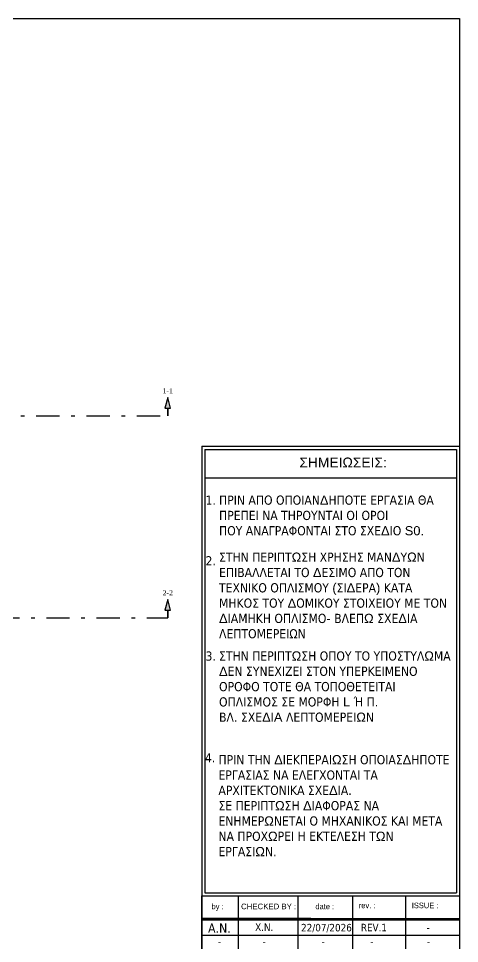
# Model space of a CAD drawing. Header units: millimetres. Extents: x -2171 to 1563, y -1758 to -1505.
# Drawn here: x -186.54 to -174.53, y -1615.43 to -1590.25 of the extents above; entities that cross this region are included whole.
import ezdxf
from ezdxf.enums import TextEntityAlignment as Align

# ---------------------------------------------------------------- set-up
doc = ezdxf.new("R2010")
doc.units = ezdxf.units.MM
doc.linetypes.add('DASHDOT', pattern=[25.4, 12.7, -6.35, 0, -6.35])
for name, color, linetype in [('-S-A3 PAGE', 3, 'Continuous'), ('-S_TEXT', 3, 'Continuous'), ('pinakaki', 153, 'Continuous'), ('Sect_Line_Symbol', 7, 'Continuous')]:
    doc.layers.add(name, color=color, linetype=linetype)
doc.layers.add('TEXT', color=20, linetype='Continuous', lineweight=13)
doc.styles.add('S1TmsNwRmn1359_b_934_161', font='times.ttf', dxfattribs={"width": 0.933629, "height": 0.135937})
doc.styles.get("Standard").update_dxf_attribs({"font": 'tahoma.ttf'})

# ---------------------------------------------------------------- blocks, each defined once
blk = doc.blocks.new('PINAKAKI')
at = {"layer": '-S-A3 PAGE', "ltscale": 5}
blk.add_line((121995.588, -208359.262), (121988.733, -208359.262), dxfattribs=at)
at = {"color": 0}
for p, q in [((121988.65, -208358.392), (121988.65, -208373.351)), ((121988.65, -208358.392), (121995.67, -208358.392)), ((121995.67, -208358.392), (121995.669, -208370.631)), ((121988.733, -208358.475), (121988.733, -208370.548)), ((121988.733, -208358.475), (121995.588, -208358.475)), ((121995.588, -208358.475), (121995.588, -208370.548)), ((121988.649, -208370.631), (121995.669, -208370.631)), ((121988.732, -208370.548), (121995.587, -208370.548)), ((121989.64, -208370.631), (121989.64, -208374.541)), ((121991.28, -208374.541), (121991.28, -208370.631)), ((121992.766, -208374.541), (121992.766, -208370.631)), ((121994.208, -208374.541), (121994.208, -208370.631)), ((121991.624, -208371.24), (121988.651, -208371.24)), ((121988.651, -208371.24), (121995.67, -208371.24)), ((121995.67, -208371.24), (121995.67, -208371.291)), ((121995.67, -208371.291), (121988.651, -208371.291))]:
    blk.add_line(p, q, dxfattribs=at)
blk.add_lwpolyline([(121988.651, -208370.631), (121995.67, -208370.631), (121995.67, -208374.541), (121988.651, -208374.541)], close=True, dxfattribs=at)
blk.add_lwpolyline([(121988.651, -208370.631), (121995.67, -208370.631), (121995.67, -208374.541), (121988.651, -208374.541)], close=True, dxfattribs=at)
blk.add_lwpolyline([(121988.651, -208371.697), (121995.67, -208371.697)], dxfattribs=at)
at = {"layer": '-S_TEXT', "color": 3}
for s, p in [('1.', (121988.755, -208359.983)), ('2.', (121988.755, -208361.633)), ('3.', (121988.755, -208364.226)), ('4.', (121988.739, -208366.994))]:
    blk.add_text(s, height=0.25, dxfattribs=at).set_placement(p)
at = {"layer": '-S_TEXT', "color": 3, "char_height": 0.25, "attachment_point": 1}
for s, insert in [('ΠΡΙΝ ΑΠΟ ΟΠΟΙΑΝ{\\fArial|b0|i0|c186|p34;Δ}ΗΠΟΤΕ ΕΡΓΑΣΙΑ ΘΑ ΠΡΕΠΕΙ ΝΑ ΤΗΡΟΥΝΤΑΙ ΟΙ ΟΡΟΙ\\PΠΟΥ ΑΝΑΓΡΑΦΟΝΤΑΙ ΣΤΟ ΣΧΕ{\\fArial|b0|i0|c186|p34;Δ}ΙΟ {\\fArial|b0|i0|c186|p34;S0.}', (121989.123, -208359.731)), ('ΣΤΗΝ ΠΕΡΙΠΤ{\\fArial|b0|i0|c186|p34;Ω}ΣΗ ΧΡΗΣΗΣ ΜΑΝ{\\fArial|b0|i0|c186|p34;Δ}Υ{\\fArial|b0|i0|c186|p34;Ω}Ν ΕΠΙΒΑΛΛΕΤΑΙ ΤΟ {\\fArial|b0|i0|c186|p34;Δ}ΕΣΙΜΟ ΑΠΟ ΤΟΝ ΤΕΧΝΙΚΟ ΟΠΛΙΣΜΟΥ {\\fArial|b0|i0|c186|p34;(}ΣΙ{\\fArial|b0|i0|c186|p34;Δ}ΕΡΑ{\\fArial|b0|i0|c186|p34;) }ΚΑΤΑ ΜΗΚΟΣ ΤΟΥ {\\fArial|b0|i0|c186|p34;Δ}ΟΜΙΚΟΥ ΣΤΟΙΧΕΙΟΥ ΜΕ ΤΟΝ {\\fArial|b0|i0|c186|p34;Δ}ΙΑΜΗΚΗ ΟΠΛΙΣΜΟ{\\fArial|b0|i0|c186|p34;- }ΒΛΕΠ{\\fArial|b0|i0|c186|p34;Ω }ΣΧΕ{\\fArial|b0|i0|c186|p34;Δ}ΙΑ ΛΕΠΤΟΜΕΡΕΙΩΝ', (121989.123, -208361.284)), ('ΣΤΗΝ ΠΕΡΙΠΤ{\\fArial|b0|i0|c186|p34;Ω}ΣΗ ΟΠΟΥ ΤΟ ΥΠΟΣΤΥΛ{\\fArial|b0|i0|c186|p34;Ω}ΜΑ {\\fArial|b0|i0|c186|p34;Δ}ΕΝ ΣΥΝΕΧΙΖΕΙ ΣΤΟΝ ΥΠΕΡΚΕΙΜΕΝΟ ΟΡΟΦΟ ΤΟΤΕ ΘΑ ΤΟΠΟΘΕΤΕΙΤΑΙ ΟΠΛΙΣΜΟΣ ΣΕ ΜΟΡΦΗ {\\fArial|b0|i0|c186|p34;L }Ή Π{\\fArial|b0|i0|c186|p34;.  \\P}ΒΛ{\\fArial|b0|i0|c186|p34;. }ΣΧΕ{\\fArial|b0|i0|c186|p34;Δ}Ι{\\fArial|b0|i0|c186|p34;A }ΛΕΠΤΟΜΕΡΕΙ{\\fArial|b0|i0|c186|p34;Ω}Ν', (121989.123, -208363.973)), ('ΠΡΙΝ ΤΗΝ {\\fArial|b0|i0|c186|p34;Δ}ΙΕΚΠΕΡΑΙ{\\fArial|b0|i0|c186|p34;Ω}ΣΗ ΟΠΟΙΑΣ{\\fArial|b0|i0|c186|p34;Δ}ΗΠΟΤΕ ΕΡΓΑΣΙΑΣ ΝΑ ΕΛΕΓΧΟΝΤΑΙ ΤΑ ΑΡΧΙΤΕΚΤΟΝΙΚΑ ΣΧΕ{\\fArial|b0|i0|c186|p34;Δ}ΙΑ{\\fArial|b0|i0|c186|p34;.\\P}ΣΕ ΠΕΡΙΠΤ{\\fArial|b0|i0|c186|p34;Ω}ΣΗ {\\fArial|b0|i0|c186|p34;Δ}ΙΑΦΟΡΑΣ ΝΑ ΕΝΗΜΕΡ{\\fArial|b0|i0|c186|p34;Ω}ΝΕΤΑΙ Ο ΜΗΧΑΝΙΚΟΣ ΚΑΙ ΜΕΤΑ ΝΑ ΠΡΟΧ{\\fArial|b0|i0|c186|p34;Ω}ΡΕΙ Η ΕΚΤΕΛΕΣΗ Τ{\\fArial|b0|i0|c186|p34;Ω}Ν ΕΡΓΑΣΙ{\\fArial|b0|i0|c186|p34;Ω}Ν{\\fArial|b0|i0|c186|p34;.}', (121989.107, -208366.797))]:
    blk.add_mtext_dynamic_manual_height_columns(s, width=6.38621, gutter_width=1, heights=[0], dxfattribs=dict(at, insert=insert))
at = {"layer": 'pinakaki', "ltscale": 0.005, "insert": (121991.31, -208358.698), "char_height": 0.26955, "width": 6.67467, "attachment_point": 1}
blk.add_mtext('{\\fArial|b0|i0|c161|p34;ΣΗΜΕΙΩΣΕΙΣ:}', dxfattribs=at)
at = {"layer": 'TEXT', "color": 0, "attachment_point": 1}
for s, insert, char_height, width in [('\\pxqc;{\\fBankGothic Lt BT|b0|i0|c161|p34;\\C7;by :}', (121988.625, -208370.839), 0.15234, 0.91751), ('\\pxqc;{\\fArial|b0|i0|c186|p34;\\C7;CHECKED BY\\fBankGothic Lt BT|b0|i0|c161|p34; :}', (121989.201, -208370.839), 0.15234, 2.53906), ('\\pxqc;{\\fBankGothic Lt BT|b0|i0|c0|p34;\\C7;date :}', (121990.732, -208370.839), 0.15234, 2.53906), ('{\\fBankGothic Lt BT|b0|i0|c161|p34;\\C7;rev\\fBankGothic Lt BT|b0|i0|c0|p34;.\\fBankGothic Lt BT|b0|i0|c161|p34; :}', (121992.929, -208370.812), 0.152344, 2.53906), ('{\\fBankGothic Lt BT|b0|i0|c0|p34;\\C7;ISSUE\\fBankGothic Lt BT|b0|i0|c161|p34; :}', (121994.371, -208370.812), 0.15234, 2.53906), ('\\pxqc;{\\fTahoma|b0|i0|c0|p34;\\C7;A\\fTahoma|b0|i0|c161|p34;.\\fTahoma|b0|i0|c0|p34;N\\fTahoma|b0|i0|c161|p34;.}', (121988.625, -208371.379), 0.253906, 1.01563), ('\\pxqc;{\\fTahoma|b0|i0|c0|p34;\\H0.8x;\\C7;X.N.}', (121989.084, -208371.379), 0.25391, 2.53906), ('{\\fTahoma|b0|i0|c0|p34;\\C7;22\\fTahoma|b0|i0|c161|p34;/\\fTahoma|b0|i0|c0|p34;07\\fTahoma|b0|i0|c161|p34;/202\\fTahoma|b0|i0|c0|p34;6}', (121991.357, -208371.391), 0.203125, 1.35307), ('\\pxqc;{\\fTahoma|b0|i0|c0|p34;\\H0.8x;\\C7;REV.1}', (121992.706, -208371.388), 0.25391, 1.26753), ('\\pxqc;{\\fTahoma|b0|i0|c0|p34;\\H0.8x;\\C7; \\fTahoma|b0|i0|c161|p34;-}', (121994.148, -208371.388), 0.25391, 1.26753), ('\\pxqc;{\\fTahoma|b0|i0|c0|p34;\\H0.8x;\\C7;-}', (121988.625, -208371.768), 0.25391, 1.01563), ('\\pxqc;{\\fTahoma|b0|i0|c0|p34;\\H0.8x;\\C7;-}', (121989.084, -208371.768), 0.25391, 2.53906), ('\\pxqc;{\\fTahoma|b0|i0|c0|p34;\\H0.8x;\\C7;   -}', (121990.571, -208371.768), 0.25391, 2.53906), ('\\pxqc;{\\fTahoma|b0|i0|c0|p34;\\H0.8x;\\C7;-}', (121992.012, -208371.768), 0.25391, 2.53906), ('\\pxqc;{\\fTahoma|b0|i0|c0|p34;\\H0.8x;\\C7;-}', (121993.558, -208371.768), 0.25391, 2.53906)]:
    blk.add_mtext(s, dxfattribs=dict(at, insert=insert, char_height=char_height, width=width))
at = {"layer": 'TEXT', "insert": (121992.706, -208371.388), "char_height": 0.25391, "width": 1.26753, "attachment_point": 1}
blk.add_mtext('{\\fTahoma|b0|i0|c0|p34;\\H0.8x;\\C7; }', dxfattribs=at)

msp = doc.modelspace()

# ---------------------------------------------------------------- hatches: boundary and pattern name
at = {"layer": 'Sect_Line_Symbol'}
for points in [[(-182.4775, -1601.0652), (-182.4775, -1600.855), (-182.3999, -1600.855), (-182.4775, -1600.5652), (-182.5552, -1600.855), (-182.4775, -1600.855)], [(-182.4775, -1606.5652), (-182.4775, -1606.355), (-182.3999, -1606.355), (-182.4775, -1606.0652), (-182.5552, -1606.355), (-182.4775, -1606.355)]]:
    msp.add_hatch(color=2, dxfattribs=at).paths.add_polyline_path(points)

# ---------------------------------------------------------------- linework, layer by layer
at = {"layer": '-S_TEXT', "ltscale": 5}
msp.add_lwpolyline([(-232.6817, -1590.2497), (-174.5342, -1590.2497), (-174.5342, -1630.2944), (-232.6817, -1630.2944)], close=True, dxfattribs=at)
at = {"layer": 'Sect_Line_Symbol', "color": 2}
for points in [[(-182.4775, -1601.0652), (-182.4775, -1600.855), (-182.3999, -1600.855), (-182.4775, -1600.5652), (-182.5552, -1600.855), (-182.4775, -1600.855)], [(-182.4775, -1606.5652), (-182.4775, -1606.355), (-182.3999, -1606.355), (-182.4775, -1606.0652), (-182.5552, -1606.355), (-182.4775, -1606.355)]]:
    msp.add_lwpolyline(points, close=True, dxfattribs=at)
at = {"layer": 'Sect_Line_Symbol', "color": 2, "linetype": 'DASHDOT', "ltscale": 0.05}
for points in [[(-188.7981, -1601.0652), (-182.4775, -1601.0652)], [(-188.5238, -1606.5652), (-182.4775, -1606.5652)]]:
    msp.add_lwpolyline(points, dxfattribs=at)

# ---------------------------------------------------------------- block references
at = {"layer": '-S_TEXT', "linetype": 'Continuous', "ltscale": 0.5}
msp.add_blockref('PINAKAKI', (-122170.2044, 206756.498), dxfattribs=at)

# ---------------------------------------------------------------- texts
at = {"layer": 'Sect_Line_Symbol', "color": 2, "style": 'S1TmsNwRmn1359_b_934_161', "width": 0.933629}
for s, p in [('1-1', (-182.4775, -1600.3152)), ('2-2', (-182.4775, -1605.8152))]:
    msp.add_text(s, height=0.13594, dxfattribs=at).set_placement(p, align=Align.TOP_CENTER)

doc.saveas('drawing.dxf')
